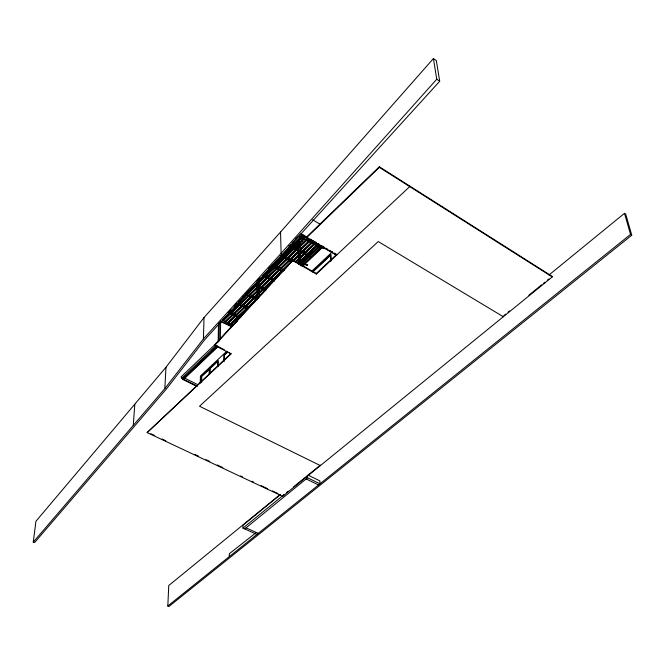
<?xml version="1.0" encoding="UTF-8"?>
<svg xmlns="http://www.w3.org/2000/svg" width="665" height="665" viewBox="0 0 665 665"><rect width="100%" height="100%" fill="white"/><g stroke="black" fill="none" stroke-linecap="round" stroke-linejoin="round"><path stroke-width="1" d="M256.964 534.419L242.958 528.118L242.958 525.2L279.948 494.993M229.633 353.148L229.641 352.541M229.317 556.613L229.342 553.704L255.693 532.973M224.288 361.261L224.371 355.193L227.879 351.893M223.814 361.178L223.906 355.06L227.513 351.669M220.323 339.632L220.647 321.02M217.638 366.482L217.738 361.428L210.173 368.535L210.049 373.589M218.162 341.926L218.511 323.539M218.103 366.531L218.22 360.405L201.32 376.299L201.138 382.417M219.059 341.079L219.392 322.683M316.324 273.465L336.615 254.454L336.656 255.052L306.69 237.538L306.665 236.94L379.316 166.757L552.108 276.332L552.241 276.931L282.625 496.323L147.14 432.591L231.121 353.913L214.662 345.376L214.679 344.778L292.683 259.949L316.324 273.465L316.357 274.063L292.708 260.547L292.683 259.949M209.118 374.47L209.242 369.416L201.761 376.448L201.586 382.508M209.575 374.52L209.716 368.402M33.25 542.158L164.829 388.584L203.407 338.926L204.022 317.562L280.555 232.035L433.422 58.545L436.331 60.573L439.706 81.271L204.787 339.64L166.184 389.249L34.746 542.399L33.25 542.158L35.935 521.252L165.976 367.255L204.022 317.562M200.215 383.123L200.431 376.016L226.815 351.187M196.291 386.149L182.817 379.432L182.883 377.82L184.388 376.39M548.941 275.027L624.493 213.315L625.699 214.138L631.75 235.227L168.952 606.455L167.821 605.998L168.744 585.541L280.472 494.295M164.829 388.584L165.976 367.255M147.14 432.591L231.129 353.315M133.258 425.434L134.812 404.17M299.508 242.866L301.735 240.713L304.254 235.984L304.869 236.341L302.351 241.079L299.383 243.947M203.407 338.926L281.112 253.323L436.747 79.235L433.422 58.545M214.662 345.376L292.708 260.547M295.601 239.084L298.568 236.2M291.918 242.966L298.602 236.466M275.343 261.719L280.547 256.682M282.026 255.235L302.833 235.069L292.467 245.418M268.685 268.469L290.979 246.865M298.643 264.171L297.737 240.738L298.71 239.791L299.325 240.148L299.433 242.925L300.056 243.282L300.971 265.975M272.983 264.903L288.585 249.782M293.78 244.745L297.496 241.146M298.984 239.708L301.212 237.546M269.292 268.768L301.245 237.812M260.281 277.97L258.053 280.131L258.161 298.543M262.517 275.8L304.229 235.402M274.304 265.327L277.28 262.442M294.42 245.859L295.908 244.421M300.381 240.09L302.617 237.929M254.687 284.803L298.818 242.567L242.351 297.446M248.743 290.813L298.519 242.393M246.067 293.598L250.522 289.283M252.01 287.845L298.818 242.567M303.988 237.904L305.476 236.466L302.542 239.608M239.392 300.979L298.02 244.304M235.468 305.036L236.956 303.597M238.444 302.159L239.924 300.721M247.363 293.539L251.079 289.94M254.055 287.072L255.535 285.634M266.69 274.853L269.666 271.985M272.633 269.109L274.121 267.671M275.609 266.233L278.585 263.365M286.017 256.175L288.244 254.022M291.96 250.431L294.196 248.278M295.676 246.84L297.164 245.402M302.367 240.373L303.855 238.935M234.745 306.016L236.981 303.863M238.461 302.425L245.9 295.243M247.388 293.805L255.568 285.9M260.023 281.586L264.487 277.28M266.715 275.127L274.155 267.937M275.643 266.499L282.334 260.04M286.05 256.441L294.229 248.544M295.717 247.106L297.945 244.953M299.433 243.515L300.921 242.077M302.409 240.639L303.888 239.201M228.868 312.068L231.088 309.915M234.063 307.047L257.812 284.096M259.375 297.072L259.234 282.608L297.895 245.377M306.69 237.538L379.374 167.356L379.316 166.757M247.879 295.933L222.592 320.322L232.783 325.002M249.367 294.495L257.546 286.607M259.034 285.177L276.141 268.677M277.621 267.239L298.444 247.156M299.932 245.718L308.111 237.829L297.737 248.136M222.617 320.588L238.976 304.803M240.464 303.373L257.571 286.873M259.059 285.443L296.249 249.575M223.191 320.597L230.63 313.423M232.118 311.993L239.558 304.819M241.046 303.39L248.477 296.216M249.965 294.786L257.405 287.613M259.633 285.46L267.82 277.579M269.3 276.141L276.74 268.976M278.228 267.538L287.155 258.934M288.643 257.505L296.823 249.616M299.799 246.748L306.49 240.298M223.216 320.863L257.43 287.879M258.918 286.449L296.856 249.882M299.832 247.014L306.523 240.564M225.186 321.511L250.481 297.172M251.969 295.742L278.751 269.973M280.239 268.544L298.095 251.362M300.331 249.217L308.51 241.345M225.202 321.777L260.181 288.136M261.669 286.706L269.857 278.826M271.345 277.396L298.128 251.628M300.364 249.483L310.779 239.458M225.784 321.785L233.224 314.628M234.712 313.198L242.151 306.041M243.639 304.612L251.079 297.463M252.567 296.025L257.031 291.736M259.267 289.591L270.422 278.859M271.91 277.43L289.774 260.256M291.262 258.826L297.953 252.384M300.929 249.525L309.117 241.653M225.801 322.051L242.176 306.307M243.664 304.878L257.804 291.287M259.292 289.857L297.987 252.65M300.223 250.506L311.386 239.774M227.771 322.7L253.074 298.41M254.562 296.989L257.538 294.13M259.026 292.7L281.362 271.27M282.849 269.84L311.137 242.7M227.787 322.966L257.571 294.396M259.059 292.966L272.459 280.106M273.947 278.677L291.81 261.536M293.307 260.106L301.494 252.251M302.982 250.821L313.406 240.821M228.361 322.974L235.061 316.548M236.549 315.119L244.737 307.263M246.225 305.842L257.397 295.127M258.885 293.697L273.024 280.131M274.52 278.71L277.496 275.85M285.684 267.995L287.912 265.85M293.872 260.14L299.084 255.144M300.572 253.714L302.06 252.284M303.548 250.863L311.735 243.008M228.386 323.24L235.826 316.099M237.322 314.67L244.762 307.529M246.25 306.108L257.422 295.393M258.909 293.963L281.993 271.835M283.481 270.406L285.717 268.261M293.157 261.121L299.117 255.41M300.605 253.98L312.517 242.559M299.724 264.013L300.921 264.778M230.348 323.888L257.895 297.513M259.383 296.083L265.343 290.381M295.135 261.869L298.859 258.303M300.347 256.881L313.747 244.047M230.364 324.154L257.92 297.779M259.416 296.349L263.141 292.791M295.908 261.42L298.893 258.569M300.381 257.147L304.104 253.581M305.592 252.16L316.025 242.176M230.938 324.163L237.638 317.745M239.874 315.609L246.574 309.2M296.474 261.461L297.97 260.032M300.198 257.895L304.67 253.623M306.158 252.193L314.354 244.354M230.215 325.135L238.411 317.296M239.899 315.875L247.347 308.751M248.835 307.321L254.795 301.627M295.767 262.434L298.743 259.583M300.239 258.161L315.135 243.914M232.916 325.069L237.388 320.804M297.729 263.182L316.357 245.393M235.169 323.198L237.405 321.07M298.51 262.733L306.706 254.911M308.203 253.49L317.139 244.953M300.405 261.503L316.939 245.726M298.51 263.614L318.726 244.321M300.464 251.944L307.696 255.634L308.178 255.136L308.793 255.476L308.718 253.864L300.613 249.724M318.161 245.659L299.15 235.826L298.66 236.299L317.671 246.125L318.153 245.626L318.768 245.967L318.685 244.354M308.843 254.67L312.592 251.104M218.652 341.087L181.071 376.914L181.811 378.227L182.85 378.742L217.463 345.825M300.073 263.797L319.566 245.219M302.193 262.218L301.087 263.872L302.11 262.168M319.74 245.493L319.233 246.59L321.104 247.787L319.134 246.075L324.778 247.995L324.744 248.635L324.778 247.995M299.923 264.853L320.173 245.576M318.618 247.172C318.252 245.892 318.826 248.286 319.774 246.075L319.666 245.451M181.811 378.227L216.416 345.285M300.688 265.069L321.004 245.734M214.163 347.87L215.66 346.448M200.182 361.361L203.191 358.502M211.462 350.63L213.723 348.485M309.233 257.613L310.738 256.183M301.594 262.783L303.523 263.889L307.23 264.628L307.197 265.269L307.23 264.628M321.07 247.205L321.104 247.787L324.811 248.569M301.752 265.684L322.076 246.366M309.94 258.419L310.422 257.962M182.817 379.432L217.455 346.523M302.542 265.659L322.866 246.341M183.274 379.665L217.912 346.756M302.251 266.648L322.583 247.33M311.228 271.719L332.334 251.852M312.924 271.328L330.954 254.371L331.328 260.431M312.716 272.126L330.438 255.468L330.813 261.47M316.357 274.063L409.731 186.599L409.657 186M242.958 528.118L284.038 494.652M293.706 486.78L305.784 476.938L319.998 483.804L319.857 480.853L308.336 475.276M504.028 315.493L505.633 314.188M508.035 312.234L509.639 310.929M528.866 295.26L541.692 284.82M543.288 283.514L544.893 282.209M547.295 280.248L548.899 278.943M284.221 494.428L282.625 496.323M286.64 492.466L288.253 491.161M306.765 476.14L319.649 465.691M244.712 528.908L307.562 477.794L307.488 475.832M167.821 605.998L630.536 234.404L624.493 213.315M307.263 265.202L303.548 264.471L301.619 263.365L301.661 262.725M246.025 527.844L258.286 533.363M220.481 321.611L231.711 326.764M227.704 323.29L231.42 325.002M220.921 321.187L232.151 326.349M229.508 312.899L239.816 317.695M228.128 312.891L239.375 318.119M229.3 311.17L241.378 316.798M230.713 312.467L236.291 315.06M236.757 303.207L248.028 308.51M236.308 303.639L247.579 308.942M150.913 433.746L154.654 435.508M162.127 439.025L165.859 440.787M194.812 454.411L198.552 456.165M206.025 459.69L209.758 461.444M217.231 464.96L222.833 467.595M240.58 475.949L242.451 476.83M251.794 481.227L253.656 482.108M261.129 485.625L267.671 488.7M272.342 490.895L277.945 493.538M238.419 302.359L249.591 307.629M246.673 294.587L257.422 299.724M246.216 295.027L256.075 299.732M247.654 293.431L257.912 298.336M256.025 285.551L265.9 290.331M254.67 285.559L257.363 286.864M259.159 287.729L265.443 290.771M306.141 478.95L318.568 484.951M256.998 284.404L266.341 288.926M263.074 288.012L264.944 288.918M265.493 276.399L274.487 280.805M265.027 276.848L274.022 281.253M266.108 275.086L275.077 279.491M274.612 267.588L282.716 271.611M275.684 265.825L284.67 270.298M271.478 265.343L273.282 266.241M275.086 267.139L283.19 271.162M184.679 378.119L197.688 384.619M183.681 379.274L197.538 386.182M281.785 254.637L283.581 255.543M285.385 256.457L298.876 263.257M280.281 255.485L282.991 256.848M284.795 257.754L292.01 261.387M280.705 256.399L282.509 257.305M284.312 258.219L291.536 261.844M290.696 244.662L293.398 246.042M295.202 246.956L297.903 248.344M291.91 246.873L289.2 245.493L288.718 245.959L298.66 251.029M294.62 248.253L298.236 250.098M300.048 251.021L308.178 255.136M302.866 235.335L303.44 235.385M299.732 234.546L316.881 243.423M217.322 346.149L224.363 349.807M307.696 255.634L308.311 255.942L308.236 254.329M259.234 282.608L258.627 282.268L258.602 279.483M301.686 263.298L303.548 264.471L303.589 263.83M301.735 240.713L302.351 241.079M297.737 240.738L298.352 241.096M307.38 237.355L301.104 233.681L300.538 234.23L336.382 255.185M310.189 239.001L311.952 240.032M313.647 241.021L315.476 242.093M318.119 243.631L319.923 244.695M321.636 245.693L324.404 247.314M326.041 248.269L327.803 249.3M329.566 250.331L332.475 252.035M334.262 253.082L336.956 254.653M312.583 219.766L320.53 224.479M379.374 167.356L552.241 276.931M630.536 234.404L631.75 235.227M436.747 79.235L439.706 81.271M503.23 316.149L503.339 316.748L378.252 241.545L199.517 406.232L320.48 465.633L320.455 465.043M317.671 246.125L318.277 246.432L318.194 244.828M298.71 239.791L299.674 264.246M280.555 232.035L281.112 253.323M257.072 281.062L257.214 298.419"/></g></svg>
